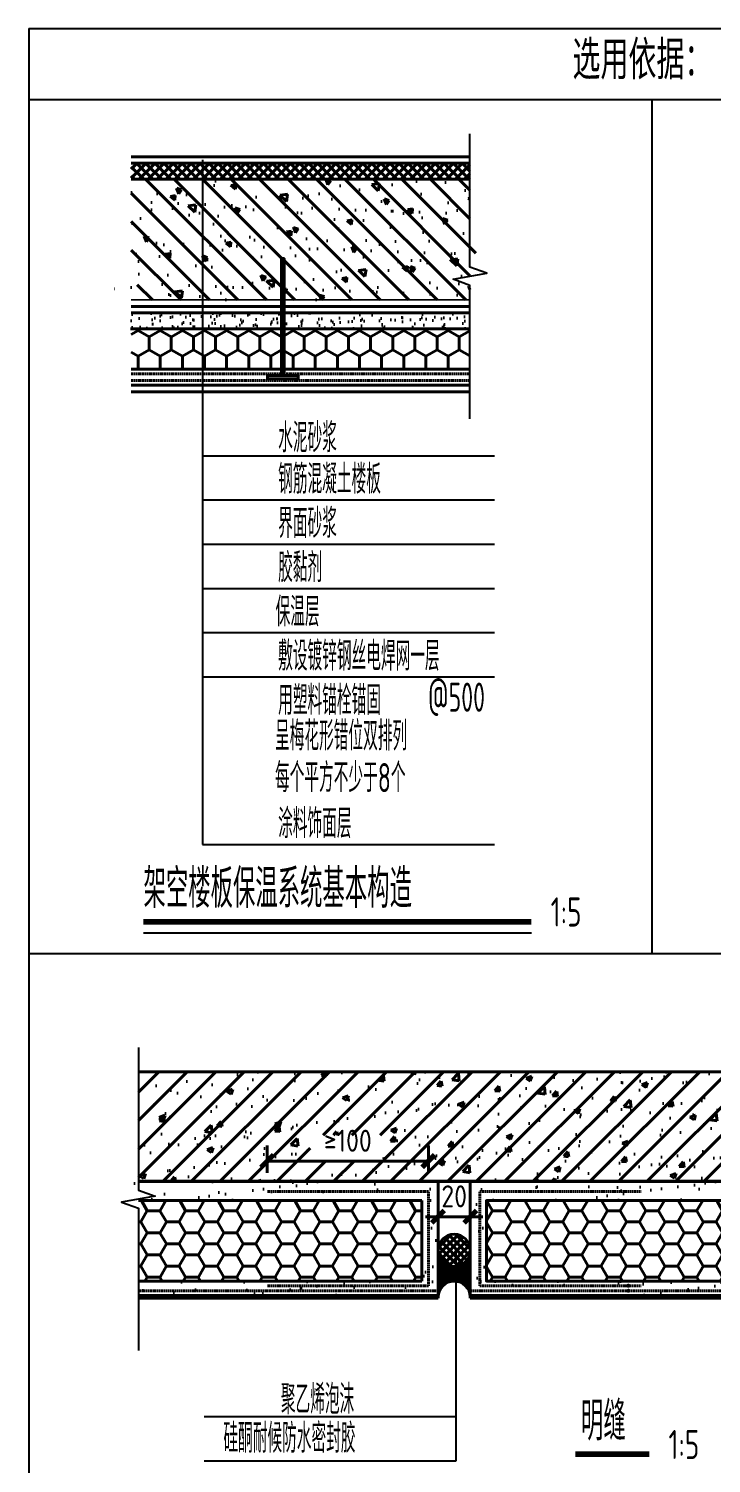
# Model space of a CAD drawing. Extents: x 1188826 to 1909461, y 608442 to 1651179.
# Drawn here: x 1516618 to 1521693, y 1279734 to 1290407 of the extents above; entities that cross this region are included whole.
import ezdxf

# ---------------------------------------------------------------- set-up
doc = ezdxf.new("R2010")
doc.units = 0
doc.header["$LTSCALE"] = 1000
doc.header["$MEASUREMENT"] = 0
doc.linetypes.add('DASH', pattern=[0.35, 0.25, -0.1])
for name, color, linetype in [('Defpoint', 7, 'Continuous'), ('PUB_DIM', 3, 'Continuous'), ('PUB_TEXT', 4, 'Continuous')]:
    doc.layers.add(name, color=color, linetype=linetype)
doc.layers.add('WALL', color=9, linetype='Continuous', lineweight=40)
doc.styles.get("Standard").update_dxf_attribs({"font": 'gbenor.shx', "bigfont": 'gbcbig.shx'})
doc.styles.add('STANDARD_T3', font='gbenor.shx', dxfattribs={"bigfont": 'gbcbig.shx'})
doc.dimstyles.new('STANDARD&&50', dxfattribs={"dimtxt": 175, "dimasz": 50, "dimexe": 125, "dimexo": 150, "dimgap": 75, "dimtad": 1, "dimdec": 0, "dimzin": 0, "dimdsep": 46, "dimtxsty": 'STANDARD_T3', "dimblk": 'ARCHTICK', "dimcen": 0.09, "dimadec": 0, "dimazin": 0, "dimtfac": 1, "dimtdec": 0, "dimtix": 1, "dimtmove": 2, "dimatfit": 3, "dimfxl": 0, "dimtolj": 1, "dimtzin": 0, "dimarcsym": 0})
pattern_1 = [(37.5, (-98122.17, 9234.46), (-10.07894, 308.2918), [0, -243.2, 0, -272, 0, -260]), (7.5, (-98122.17, 9234.46), (283.1643, 451.5434), [0, -131.2, 0, -219.2, 0, -84]), (327.5, (-98318.97, 9234.46), (498.2627, 0.90545), [0, -80, 0, -288, 0, -376]), (317.5, (-98318.97, 9234.46), (480.9803, 140.4281), [0, -40, 0, -188.8, 0, -216])]

# ---------------------------------------------------------------- blocks, each defined once
blk = doc.blocks.new('_ArchTick')
at = {"color": 0, "linetype": 'ByBlock', "const_width": 0.4}
blk.add_lwpolyline([(-0.5, -0.5), (0.5, 0.5)], dxfattribs=at)
blk = doc.blocks.new('*D99')
at = {"layer": 'Defpoints', "color": 0, "transparency": 16777216}
for p in [(1127474, 1330462), (1126194, 1330219), (1127474, 1330219)]:
    blk.add_point(p, dxfattribs=at)
at = {"layer": 'PUB_DIM', "color": 0, "lineweight": -2, "transparency": 16777216}
for p, q in [((1126194, 1330369), (1126194, 1330587)), ((1127474, 1330369), (1127474, 1330587)), ((1126194, 1330462), (1127474, 1330462))]:
    blk.add_line(p, q, dxfattribs=at)
at = {"layer": 'PUB_DIM', "color": 0, "lineweight": -2, "transparency": 16777216, "xscale": 100, "yscale": 100, "zscale": 100, "rotation": 180}
blk.add_blockref('_ArchTick', (1126194, 1330462), dxfattribs=at)
at = {"layer": 'PUB_DIM', "color": 0, "lineweight": -2, "transparency": 16777216, "xscale": 100, "yscale": 100, "zscale": 100}
blk.add_blockref('_ArchTick', (1127474, 1330462), dxfattribs=at)
at = {"layer": 'PUB_DIM', "color": 0, "transparency": 16777216, "insert": (1126834, 1330624), "char_height": 175, "attachment_point": 5, "style": 'STANDARD_T3'}
blk.add_mtext('\\A1;≥100', dxfattribs=at)
blk = doc.blocks.new('*D100')
at = {"layer": 'Defpoints', "color": 0, "transparency": 16777216}
for p in [(1127551, 1330301), (1127807, 1330301), (1127807, 1330020)]:
    blk.add_point(p, dxfattribs=at)
at = {"layer": 'PUB_DIM', "color": 0, "lineweight": -2, "transparency": 16777216}
for p, q in [((1127551, 1330151), (1127551, 1329895)), ((1127807, 1330151), (1127807, 1329895)), ((1127551, 1330020), (1127451, 1330020)), ((1127551, 1330020), (1127807, 1330020)), ((1127807, 1330020), (1127907, 1330020))]:
    blk.add_line(p, q, dxfattribs=at)
at = {"layer": 'PUB_DIM', "color": 0, "lineweight": -2, "transparency": 16777216, "xscale": 100, "yscale": 100, "zscale": 100}
blk.add_blockref('_ArchTick', (1127551, 1330020), dxfattribs=at)
at = {"layer": 'PUB_DIM', "color": 0, "lineweight": -2, "transparency": 16777216, "xscale": 100, "yscale": 100, "zscale": 100, "rotation": 180}
blk.add_blockref('_ArchTick', (1127807, 1330020), dxfattribs=at)
at = {"layer": 'PUB_DIM', "color": 0, "transparency": 16777216, "insert": (1127679, 1330182), "char_height": 175, "attachment_point": 5, "style": 'STANDARD_T3'}
blk.add_mtext('\\A1;20', dxfattribs=at)
blk = doc.blocks.new('21412412431')
h = blk.add_hatch()
h.set_pattern_fill('ANSI37', color=256, scale=32, style=0)
h.set_pattern_definition([(45, (-23800.14, 41825.967), (-35.921024, 35.921024), []), (135, (-23800.14, 41825.967), (-35.921024, -35.921024), [])])
h.paths.add_polyline_path([(813.1, 19348.9), (813.1, 19220.9), (3505.5, 19220.9), (3505.5, 19348.9)])
h = blk.add_hatch()
h.set_pattern_fill('钢筋混凝土', color=256, scale=64, angle=90, style=0)
h.set_pattern_definition([(135, (377902.12, -588600.2), (-113.137085, -113.137085), []), (140, (377902.1, -588600.2), (40.16137, 459.04652), [48, -528]), (85, (377902.1, -588600.2), (-481.40297, -88.80085), [38.4, -422.4]), (190.4514, (377905.46, -588561.94), (-441.2413, 370.246), [40.79372, -448.73095]), (136.1842, (377774.1, -588600.2), (105.93217, 683.03427), [72, -792]), (186.6356, (377782.94, -588543.3), (-623.43544, 598.18413), [61.1906, -673.0963]), (81.1842, (377774.1, -588600.2), (-623.4359, 598.18364), [57.6, -633.6]), (111, (377806.1, -588536.2), (257.67609, 382.02051), [48, -528]), (56, (377806.1, -588536.2), (-464.09603, 155.7218), [38.4, -422.4]), (161.4514, (377827.6, -588504.36), (-206.41952, 537.74248), [40.79372, -448.73095]), (127.5, (377902.12, -588600.2), (-213.052066, 7.782307), [0, -417.28, 0, -428.8, 0, -424]), (97.5, (377902.12, -588600.2), (-252.423496, 168.364504), [0, -244.48, 0, -407.68, 0, -161.6]), (57.5, (377902.12, -588742.91), (14.435118, 341.64636), [0, -160, 0, -499.2, 0, -662.4]), (47.5, (377902.12, -588806.9), (-64.06719, 373.23915), [0, -208, 0, -331.52, 0, -470.4])])
h.paths.add_polyline_path([(2008.9, 18260.9), (2008.9, 18591.7), (2028.1, 18591.7), (2028.1, 18260.9), (3505.5, 18260.9), (3505.5, 18552.5), (3371.1, 18601.5), (3639.9, 18648.9), (3505.5, 18696.5), (3505.5, 19220.9), (813.1, 19220.9), (813.1, 18445), (947.5, 18397.3), (678.7, 18349.9), (813.1, 18301), (813.1, 18260.9)])
h = blk.add_hatch()
h.set_pattern_fill('ANSI32', color=256, scale=6.4, angle=90, style=0)
h.set_pattern_definition([(135, (377902.116, -588600.194), (-21.5526147, -21.5526147), []), (135, (377902.116, -588585.826), (-21.5526147, -21.5526147), [])])
h.paths.add_polyline_path([(2008.9, 18591.7), (2008.9, 17658.8), (2028.1, 17658.8), (2028.1, 18591.7)])
h = blk.add_hatch()
h.set_pattern_fill('粉刷', color=256, scale=32, angle=90, style=0)
h.set_pattern_definition([(127.5, (377902.12, -588600.19), (-123.316721, -4.031575), [0, -97.28, 0, -108.8, 0, -104]), (97.5, (377902.12, -588600.2), (-180.61735, 113.26571), [0, -52.48, 0, -87.68, 0, -33.6]), (57.5, (377902.12, -588678.91), (-0.36218, 199.305079), [0, -32, 0, -115.2, 0, -150.4]), (47.5, (377902.12, -588678.91), (-56.171236, 192.392103), [0, -16, 0, -75.52, 0, -86.4])])
h.paths.add_polyline_path([(813.1, 18158.5), (813.1, 18030.5), (3505.5, 18030.5), (3505.5, 18158.5)])
h = blk.add_hatch()
h.set_pattern_fill('HONEY', color=256, scale=64, angle=90, style=0)
h.set_pattern_definition([(90, (377902.12, -588600.19), (-87.98816, 152.4), [101.6, -203.2]), (210, (377902.12, -588600.19), (-87.988192, -152.399982), [101.6, -203.2]), (150, (377902.12, -588600.19), (-175.976352, 1.8e-05), [-203.2, 101.6])])
h.paths.add_polyline_path([(2008.9, 17710.5), (2008.9, 18030.5), (813.1, 18030.5), (813.1, 17710.5)])
h.paths.add_polyline_path([(2028.1, 18030.5), (2028.1, 17710.5), (3505.5, 17710.5), (3505.5, 18030.5)])
h = blk.add_hatch()
h.set_pattern_fill('钢筋混凝土', color=256, scale=64, style=0)
h.set_pattern_definition([(45, (-596294.7, -306622.99), (-113.137085, 113.137085), []), (50, (-596294.7, -306623), (459.04652, -40.16137), [48, -528]), (355, (-596294.7, -306623), (-88.80085, 481.40297), [38.4, -422.4]), (100.4514, (-596256.44, -306626.33), (370.246, 441.2413), [40.79372, -448.73095]), (46.1842, (-596294.7, -306495), (683.03427, -105.93217), [72, -792]), (96.6356, (-596237.8, -306503.8), (598.1841, 623.43544), [61.1906, -673.0963]), (351.1842, (-596294.7, -306495), (598.18364, 623.4359), [57.6, -633.6]), (21, (-596230.7, -306527), (382.02051, -257.6761), [48, -528]), (326, (-596230.7, -306527), (155.7218, 464.09603), [38.4, -422.4]), (71.4514, (-596198.86, -306548.46), (537.74248, 206.41952), [40.79372, -448.73095]), (37.5, (-596294.7, -306622.99), (7.782307, 213.052066), [0, -417.28, 0, -428.8, 0, -424]), (7.5, (-596294.7, -306622.99), (168.364504, 252.423496), [0, -244.48, 0, -407.68, 0, -161.6]), (327.5, (-596437.41, -306622.99), (341.64636, -14.43512), [0, -160, 0, -499.2, 0, -662.4]), (317.5, (-596501.4, -306623), (373.23915, 64.06719), [0, -208, 0, -331.52, 0, -470.4])])
h.paths.add_polyline_path([(6097.7, 11252.4), (6097.7, 12123.1), (870.6, 12123.1), (870.6, 11252.4)])
h.paths.add_polyline_path([(2235.4, 11412.2), (2820.5, 11412.2), (2820.5, 11619.9), (2235.4, 11619.9)], flags=16)
h = blk.add_hatch()
h.set_pattern_fill('AR-SAND', color=256, scale=160, style=0)
h.set_pattern_definition(pattern_1)
h.paths.add_polyline_path([(869.4, 11252), (729.8, 11214), (870.6, 11169.2), (870.6, 11098.4), (3124.4, 11098.4), (3124.4, 10458.4), (870.6, 10458.4), (870.6, 10381.6), (3252.4, 10381.6), (3252.4, 10804), (3252.4, 11252)])
h.paths.add_polyline_path([(870.6, 10381.6), (870.6, 10343.2), (3252.4, 10343.2), (3252.4, 10381.6)])
h = blk.add_hatch()
h.set_pattern_fill('AR-SAND', color=256, scale=160, style=0)
h.set_pattern_definition(pattern_1)
h.paths.add_polyline_path([(3508.4, 11252), (3508.4, 10804), (3508.4, 10381.6), (6097.7, 10381.6), (6097.7, 10458.4), (3636.4, 10458.4), (3636.4, 11098.4), (6097.7, 11098.4), (6097.7, 11169.2), (5956.9, 11214), (6096.5, 11252)])
h.paths.add_polyline_path([(6097.7, 10343.2), (6097.7, 10381.6), (4764.5, 10381.6), (4764.5, 10343.2)])
h.paths.add_polyline_path([(3508.4, 10381.6), (3508.4, 10343.2), (4764.5, 10343.2), (4764.5, 10381.6)])
h = blk.add_hatch()
h.set_pattern_fill('HONEY', color=256, scale=64, style=0)
h.set_pattern_definition([(0, (-596294.69, -306622.985), (152.4, 87.98816), [101.6, -203.2]), (120, (-596294.69, -306622.985), (-152.399982, 87.988192), [101.6, -203.2]), (60, (-596294.69, -306622.985), (1.8e-05, 175.976352), [-203.2, 101.6])])
h.paths.add_polyline_path([(6097.7, 11098.4), (3636.4, 11098.4), (3636.4, 10458.4), (6097.7, 10458.4)])
h.paths.add_polyline_path([(3124.4, 11098.4), (870.6, 11098.4), (870.6, 10458.4), (3124.4, 10458.4)])
h = blk.add_hatch()
h.set_pattern_fill('ANSI31', color=256, scale=12.8, angle=90, style=0)
h.set_pattern_definition([(135, (8458.443, 336.453), (-28.73682, -28.73682), [])])
h.paths.add_polyline_path([(3252.4, 10703, 1), (3508.4, 10703, 1)])
h = blk.add_hatch()
h.set_pattern_fill('ANSI31', color=256, scale=12.8, angle=180, style=0)
h.set_pattern_definition([(225, (8458.443, 336.453), (28.73682, -28.73682), [])])
h.paths.add_polyline_path([(3252.4, 10703, 1), (3508.4, 10703, 1)])
h = blk.add_hatch()
h.set_pattern_fill('ANSI31', color=256, scale=12.8, angle=405, style=0)
h.set_pattern_definition([(90, (-596294.693, -302066.824), (-20.32, 7e-15), [])])
h.paths.add_polyline_path([(3508.4, 10330.8), (3508.4, 10703, -1), (3252.4, 10703), (3252.4, 10330.8, -1)])
for points in [[(4764.5, 10405.5, -1), (4764.5, 10437.9, -1)], [(4764.5, 10365.5, -1), (4764.5, 10397.8, -1)]]:
    blk.add_hatch(color=256).paths.add_polyline_path(points)
for p, q in [((2008.9, 17658.8), (2008.9, 18591.7)), ((2008.9, 18591.7), (2028.1, 18591.7)), ((2028.1, 17658.8), (2028.1, 18591.7)), ((6097.7, 12123.1), (870.6, 12123.1)), ((6097.7, 11252), (870.6, 11252)), ((3252.4, 10804), (3252.4, 11252)), ((3508.4, 10804), (3508.4, 11252)), ((3124.4, 11098.4), (870.6, 11098.4)), ((3124.4, 10458.4), (3124.4, 11098.4)), ((3636.4, 11098.4), (6096.9, 11098.4)), ((3636.4, 10458.4), (3636.4, 11098.4)), ((3252.4, 10324), (3252.4, 10804)), ((3508.4, 10324), (3508.4, 10804)), ((3124.4, 10458.4), (870.6, 10458.4)), ((3636.4, 10458.4), (6096.9, 10458.4)), ((3252.4, 10343.2), (870.6, 10343.2)), ((3252.4, 10324), (870.6, 10324)), ((3508.4, 10343.2), (6096.9, 10343.2)), ((3508.4, 10324), (6096.9, 10324))]:
    blk.add_line(p, q)
at = {"linetype": 'DASH', "ltscale": 0.05}
for p, q in [((3175.6, 11169.9), (1895.6, 11169.9)), ((3175.6, 10420), (3175.6, 11169.9)), ((3585.3, 11169.9), (4865.3, 11169.9)), ((3585.3, 10420), (3585.3, 11169.9)), ((3175.6, 10420), (1895.6, 10420)), ((3585.3, 10420), (4865.3, 10420)), ((3252.4, 10381.6), (870.6, 10381.6)), ((3508.4, 10381.6), (6096.9, 10381.6))]:
    blk.add_line(p, q, dxfattribs=at)
for points in [[(813.1, 19400.1), (3505.5, 19400.1)], [(813.1, 19348.9), (3505.5, 19348.9)], [(813.1, 19220.9), (3505.5, 19220.9)], [(813.1, 18209.7), (2008.9, 18209.7)], [(813.1, 18158.5), (2008.9, 18158.5)], [(2028.1, 18209.7), (3505.5, 18209.7)], [(2028.1, 18158.5), (3505.5, 18158.5)], [(813.1, 18030.5), (2008.9, 18030.5)], [(2028.1, 18030.5), (3505.5, 18030.5)], [(813.1, 17710.5), (2008.9, 17710.5)], [(2028.1, 17710.5), (3505.5, 17710.5)], [(813.1, 17582.5), (3505.5, 17582.5)], [(1896.9, 17633.2), (1896.9, 17658.8), (2140.1, 17658.8), (2140.1, 17633.2), (1896.9, 17633.2)], [(813.1, 17531.3), (3505.5, 17531.3)], [(6097.7, 11252.4), (870.6, 11252.4)], [(6097.7, 11098.4), (3636.4, 11098.4), (3636.4, 10458.4), (6097.7, 10458.4)]]:
    blk.add_lwpolyline(points)
for points, const_width in [([(813.1, 18260.9), (2008.9, 18260.9)], 12.8), ([(2028.1, 18260.9), (3505.5, 18260.9)], 12.8), ([(2005.7, 17658.8), (2031.3, 17658.8)], 6.4), ([(870.6, 11252.4), (6096.5, 11252)], 25.6)]:
    blk.add_lwpolyline(points, dxfattribs=dict(const_width=const_width))
for points in [[(813.1, 17672.1), (2008.9, 17672.1)], [(813.1, 17620.9), (3505.5, 17620.9)], [(2028.1, 17672.1), (3505.5, 17672.1)]]:
    blk.add_lwpolyline(points, dxfattribs=at)
blk.add_circle((3380.4, 10703), 128)
blk.add_arc((3380.4, 10330.8), 128, 0, 180)
at = {"layer": 'Defpoint', "color": 252}
for p, q in [((0, 20418.4), (33412.5, 20418.4)), ((0, 20418.4), (0, 0)), ((0, 19854.9), (33412.5, 19854.9)), ((4950.6, 19854.9), (4950.6, 13064.4)), ((-1.2, 13064.4), (33412.5, 13064.4))]:
    blk.add_line(p, q, dxfattribs=at)
at = {"layer": 'PUB_DIM'}
for p, q in [((1379.1, 19376.2), (1379.1, 16832.1)), ((1379.1, 17022), (3699.3, 17022)), ((1379.1, 16832.1), (1379.1, 13931.3)), ((1379.1, 16670.3), (3699.3, 16670.3)), ((1379.1, 16318.6), (3699.3, 16318.6)), ((1379.1, 15967), (3699.3, 15967)), ((1379.1, 15615.3), (3699.3, 15615.3)), ((1379.1, 15263.6), (3699.3, 15263.6)), ((1379.1, 13931.3), (3699.3, 13931.3)), ((3392, 10694.2), (3392, 9379.5)), ((3392, 9379.5), (1393.7, 9379.5)), ((3392, 9379.5), (3392, 9027.8)), ((3392, 9027.8), (1393.7, 9027.8))]:
    blk.add_line(p, q, dxfattribs=at)
for points in [[(3505.5, 17316.2), (3505.5, 18377), (3371.1, 18425.9), (3639.9, 18473.3), (3505.5, 18521), (3505.5, 19581.8)], [(911, 13226.9), (3993.8, 13226.9)], [(870.6, 12315.1), (870.6, 11182.3), (1005, 11133.4), (736.2, 11086), (870.6, 11038.3), (870.6, 9905.6)]]:
    blk.add_lwpolyline(points, dxfattribs=at)
at = {"layer": 'PUB_DIM', "const_width": 44.8}
for points in [[(911, 13316.5), (3993.8, 13316.5)], [(4342.5, 9081.8), (4930.2, 9081.8)]]:
    blk.add_lwpolyline(points, dxfattribs=at)
at = {"layer": 'PUB_TEXT'}
blk.add_text('选用依据：', height=308.65, dxfattribs=at).set_placement((4320.5, 20014.7))
for s, height, width, p in [('水泥砂浆', 231.49, 0.7, (1981.3, 17049.4)), ('钢筋混凝土楼板', 231.49, 0.7, (1981.3, 16720.1)), ('界面砂浆', 231.49, 0.7, (1981.3, 16368.4)), ('胶黏剂', 231.49, 0.7, (1981.3, 16016.8)), ('保温层', 231.49, 0.7, (1960.9, 15665.1)), ('敷设镀锌钢丝电焊网一层', 231.489, 0.7, (1981.3, 15313.4)), ('用塑料锚栓锚固', 231.49, 0.7, (1981.3, 14961.7)), ('@500', 231.49, 0.7, (3171.6, 14986)), ('呈梅花形错位双排列', 231.49, 0.7, (1956.3, 14677.9)), ('每个平方不少于8个', 231.49, 0.7, (1956.3, 14346.6)), ('涂料饰面层', 231.49, 0.7, (1981.3, 13981.1)), ('架空楼板保温系统基本构造', 308.652, 0.8, (911, 13426.5)), ('1:5', 231.49, 0.8, (4146.9, 13278.3)), ('聚乙烯泡沫', 231.49, 0.7, (2002.6, 9402.8)), ('明缝', 308.65, 0.8, (4388.3, 9191.8)), ('硅酮耐候防水密封胶', 231.49, 0.7, (1546.3, 9094.1)), ('1:5', 231.49, 0.8, (5083.3, 9043.5))]:
    blk.add_text(s, height=height, dxfattribs=dict(at, width=width)).set_placement(p)
at = {"layer": 'PUB_DIM'}
for p1, p2, distance, text, picture, middle in [((1895.6, 11169.9), (3175.6, 11169.9), 242.3, '≥100', '*D99', (2535.6, 11574.7)), ((3252.4, 11252), (3508.4, 11252), -282, '20', '*D100', (3380.4, 11132.6))]:
    dim = blk.add_aligned_dim(p1=p1, p2=p2, distance=distance, text=text, dimstyle='STANDARD&&50', override={"dimasz": 100}, dxfattribs=at)
    dim.commit()
    dim.dimension.update_dxf_attribs({"geometry": picture, "text_midpoint": middle, "insert": (-1124298.9, -1319049.4)})

msp = doc.modelspace()

# ---------------------------------------------------------------- block references
at = {"layer": 'WALL', "xscale": 0.9355500000000002, "yscale": 0.9355500000000002, "zscale": 0.9355500000000002}
msp.add_blockref('21412412431', (1516619, 1271305), dxfattribs=at)

doc.saveas('drawing.dxf')
